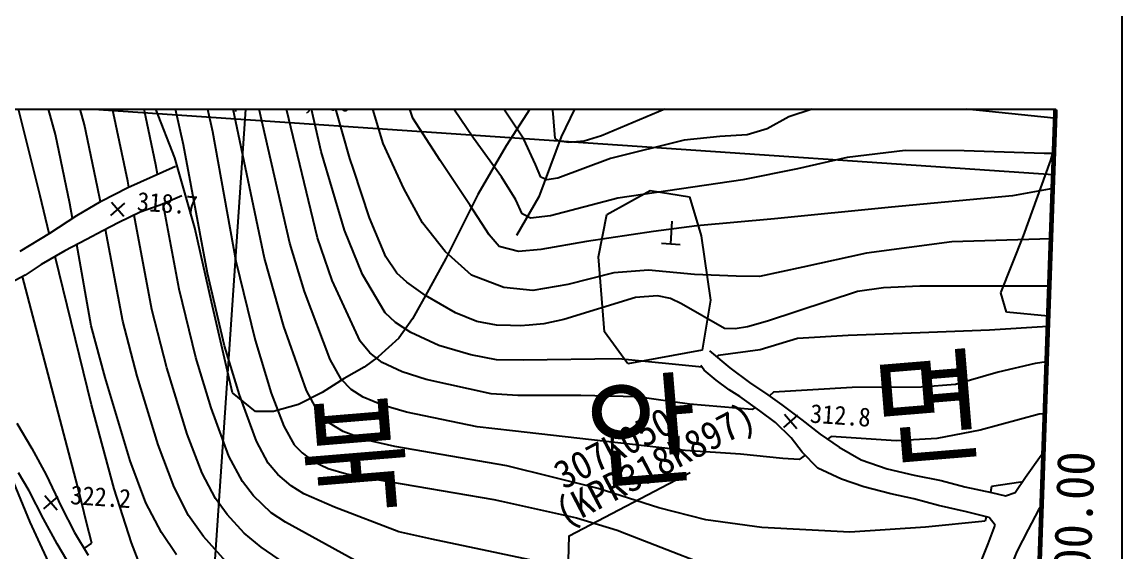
# Model space of a CAD drawing. Header units: millimetres. Extents: x 9574 to 10370, y 1103 to 1809.
# Drawn here: x 10252.7 to 10369.9, y 1503.9 to 1560.4 of the extents above; entities that cross this region are included whole.
import ezdxf
from ezdxf.enums import TextEntityAlignment as Align
from ezdxf.xclip import XClip

# ---------------------------------------------------------------- set-up
doc = ezdxf.new("R2010")
doc.units = ezdxf.units.MM
doc.header["$LTSCALE"] = 10
doc.header["$MEASUREMENT"] = 0
doc.header["$XCLIPFRAME"] = 2
doc.linetypes.add('A-CENTR01', pattern=[2, 1.25, -0.25, 0.25, -0.25])
doc.layers.add('TN-MACL', color=6, linetype='A-CENTR01')
doc.layers.add('TZ-BASE', color=253, linetype='Continuous')
doc.layers.add('TX-PAPR', color=2, linetype='Continuous', plot=False)
doc.styles.add('HANA', font='GulimChe.ttf')
doc.styles.get("Standard").update_dxf_attribs({"font": 'GulimChe.ttf'})

# ---------------------------------------------------------------- blocks, each defined once
blk = doc.blocks.new('JD-DHGFJ67SF3CG')
at = {"layer": 'TZ-BASE'}
for p, q in [((598.47, -185.6), (623.77, 185.35)), ((602.14, 74.53, 318), (591.75, 113.14, 318)), ((594.3, 65.77, 321), (583.02, 111.41, 321)), ((77.04, 110.67), (702.24, 68.03)), ((599.04, 73.31, 319), (589.59, 108.7, 319)), ((595.95, 72.27, 320), (586.62, 107.01, 320)), ((624.26, 70.48, 311), (619.81, 90.07, 311)), ((623.85, 61.28, 312), (617.33, 88.55, 312)), ((634.03, 74.04, 308), (631.12, 82.31, 308)), ((610.83, 81.27, 315), (612.66, 72.62, 315)), ((620.9, 60.72, 313), (616.19, 81.5, 313)), ((630.87, 71.31, 309), (627.9, 81.27, 309)), ((609.57, 71.2, 316), (607.84, 79.02, 316)), ((652.58, 77.75, 307.9), (649.82, 72.03, 307.9)), ((608.65, 69.8, 315.77), (606.13, 76.32, 315.77)), ((618.21, 59.11, 314), (614.51, 76.75, 314)), ((640.49, 71.9, 307), (637.2, 76.77, 307)), ((647.84, 77.1, 315.77), (643.95, 71.09, 315.77)), ((606.64, 69.07, 317), (605.22, 75.83, 317)), ((627.32, 69.72, 310), (625.63, 75.68, 310)), ((645.83, 71.79, 306), (643.23, 75.75, 306)), ((648.98, 74.52, 305), (648.78, 75.72, 305)), ((661.63, 75.32, 305), (654.13, 72.16, 305)), ((677.67, 75.36, 306), (674.06, 74.17, 306)), ((702.29, 74.01, 306), (690.58, 75.26, 306)), ((603.65, 67.31, 318), (602.14, 74.53, 318)), ((636.93, 69.53, 308), (634.03, 74.04, 308)), ((649.18, 71.85, 305), (648.98, 74.52, 305)), ((674.06, 74.17, 306), (671.75, 72.89, 306)), ((702.45, 74.03, 306), (702.29, 74.01, 306)), ((600.43, 66.69, 319), (599.04, 73.31, 319)), ((671.75, 72.89, 306), (669.62, 72.26, 306)), ((597.47, 64.93, 320), (595.95, 72.27, 320)), ((612.66, 72.62, 315), (615.17, 58.81, 315)), ((643.47, 67.78, 307), (640.49, 71.9, 307)), ((647.08, 69.1, 306), (645.83, 71.79, 306)), ((649.82, 72.03, 307.9), (647.44, 65.64, 307.9)), ((649.62, 71.57, 305), (649.18, 71.85, 305)), ((650.64, 71.43, 305), (649.62, 71.57, 305)), ((652.26, 71.59, 305), (650.64, 71.43, 305)), ((654.13, 72.16, 305), (652.26, 71.59, 305)), ((662.93, 71.67, 306), (655.09, 69.72, 306)), ((666.74, 72.06, 306), (662.93, 71.67, 306)), ((669.62, 72.26, 306), (666.74, 72.06, 306)), ((612.14, 57.51, 316), (609.57, 71.2, 316)), ((626.74, 62.09, 311), (624.26, 70.48, 311)), ((633.07, 66.53, 309), (630.87, 71.31, 309)), ((643.95, 71.09, 315.77), (640.93, 65.9, 315.77)), ((686.48, 70.59, 307), (680.29, 69.83, 307)), ((692.74, 70.55, 307), (686.48, 70.59, 307)), ((701.27, 70.26, 307), (692.74, 70.55, 307)), ((701.97, 69.57, 305.7), (702.34, 70.87, 305.7)), ((610.78, 62.33, 315.77), (608.65, 69.8, 315.77)), ((627.7, 68.58, 310), (627.32, 69.72, 310)), ((640.13, 64.74, 308), (636.93, 69.53, 308)), ((655.09, 69.72, 306), (649.46, 67.63, 306)), ((680.29, 69.83, 307), (674.99, 68.63, 307)), ((699.07, 61.5, 305.7), (701.97, 69.57, 305.7)), ((702.32, 70.26, 307), (701.27, 70.26, 307)), ((603.64, 66.64, 316.35), (608.74, 68.93, 316.35)), ((606.83, 68.07, 317), (606.64, 69.07, 317)), ((629.41, 63.41, 310), (627.7, 68.58, 310)), ((647.65, 67.75, 306), (647.08, 69.1, 306)), ((674.99, 68.63, 307), (669.16, 67.46, 307)), ((603.76, 66.69, 318), (603.65, 67.31, 318)), ((645, 65.32, 307), (643.47, 67.78, 307)), ((648.28, 67.45, 306), (647.65, 67.75, 306)), ((649.46, 67.63, 306), (648.28, 67.45, 306)), ((669.16, 67.46, 307), (655.85, 65.5, 307)), ((595.29, 61.74, 321), (594.3, 65.77, 321)), ((600.73, 65.13, 319), (600.43, 66.69, 319)), ((600.83, 65.19, 316.35), (603.64, 66.64, 316.35)), ((609.42, 65.77, 311.13), (607.11, 64.77, 311.13)), ((635.04, 62.87, 309), (633.07, 66.53, 309)), ((640.93, 65.9, 315.77), (639.07, 62.13, 315.77)), ((647.44, 65.64, 307.9), (645.05, 61.52, 307.9)), ((654.68, 63.77, 308.18), (659.31, 66.32, 308.18)), ((659.31, 66.32, 308.18), (663.5, 65.65, 308.18)), ((663.5, 65.65, 308.18), (664.72, 61.49, 308.18)), ((697.9, 65.76, 308), (685.02, 64.55, 308)), ((702.19, 66.53, 308), (697.9, 65.76, 308)), ((597.75, 63.35, 320), (597.47, 64.93, 320)), ((598.23, 63.66, 316.35), (600.83, 65.19, 316.35)), ((601.83, 63.67, 318.73), (603.34, 64.99, 318.73)), ((601.93, 65.08, 318.73), (603.24, 63.58, 318.73)), ((607.11, 64.77, 311.13), (604.97, 64, 311.13)), ((609.12, 55.82, 317), (607.42, 64.91, 317)), ((642.14, 61.6, 308), (640.13, 64.74, 308)), ((645.68, 63.84, 307), (645, 65.32, 307)), ((655.85, 65.5, 307), (648.67, 63.64, 307)), ((685.02, 64.55, 308), (672.54, 63.31, 308)), ((595.35, 61.77, 316.35), (598.23, 63.66, 316.35)), ((604.97, 64, 311.13), (602.69, 62.93, 311.13)), ((606.22, 53.65, 318), (604.33, 63.7, 318)), ((631.13, 59.25, 310), (629.41, 63.41, 310)), ((646.57, 63.39, 307), (645.68, 63.84, 307)), ((648.67, 63.64, 307), (646.57, 63.39, 307)), ((653.81, 59.27, 308.18), (654.68, 63.77, 308.18)), ((672.54, 63.31, 308), (664.26, 62.57, 308)), ((602.69, 62.93, 311.13), (600.99, 62.02, 311.13)), ((603.12, 52.4, 319), (601.28, 62.18, 319)), ((612.57, 54.48, 315.77), (610.78, 62.33, 315.77)), ((637.45, 59.83, 309), (635.04, 62.87, 309)), ((639.07, 62.13, 315.77), (637.52, 59.08, 315.77)), ((664.26, 62.57, 308), (659.65, 61.97, 308)), ((661.5, 60.64, 309.9), (661.66, 63.04, 309.9)), ((592.2, 59.87, 316.35), (595.35, 61.77, 316.35)), ((599.27, 61.12, 311.13), (596.93, 59.9, 311.13)), ((600.99, 62.02, 311.13), (599.27, 61.12, 311.13)), ((625.42, 56.75, 312), (623.85, 61.28, 312)), ((628.65, 57.39, 311), (626.74, 62.09, 311)), ((643.23, 60.35, 308), (642.14, 61.6, 308)), ((659.65, 61.97, 308), (652.53, 60.89, 308)), ((664.72, 61.49, 308.18), (665.72, 54.66, 308.18)), ((702, 61.16, 309), (691.43, 60.85, 309)), ((696.66, 55.44, 305.7), (699.07, 61.5, 305.7)), ((596.93, 59.9, 311.13), (594.41, 58.44, 311.13)), ((599.76, 51.91, 320), (598.24, 60.58, 320)), ((622.48, 55.57, 313), (620.9, 60.72, 313)), ((640.27, 57.29, 309), (637.45, 59.83, 309)), ((645.28, 59.82, 308), (643.23, 60.35, 308)), ((647.64, 60.05, 308), (645.28, 59.82, 308)), ((652.53, 60.89, 308), (647.64, 60.05, 308)), ((660.5, 60.71, 309.9), (662.5, 60.57, 309.9)), ((691.43, 60.85, 309), (682.34, 59.64, 309)), ((599.79, 43.49, 321), (595.9, 59.3, 321)), ((615.17, 58.81, 315), (617.21, 50.38, 315)), ((620.27, 51.84, 314), (618.21, 59.11, 314)), ((632.31, 57.51, 310), (631.13, 59.25, 310)), ((637.52, 59.08, 315.77), (635.71, 55.78, 315.77)), ((654.43, 51.27, 308.18), (653.81, 59.27, 308.18)), ((682.34, 59.64, 309), (675.58, 58.15, 309)), ((594.41, 58.44, 311.13), (592.72, 57.31, 311.13)), ((613.97, 49.79, 316), (612.14, 57.51, 316)), ((633.39, 56.57, 310), (632.31, 57.51, 310)), ((655.44, 57.56, 309), (650.52, 56.33, 309)), ((659.11, 57.84, 309), (655.44, 57.56, 309)), ((664.04, 57.37, 309), (659.11, 57.84, 309)), ((675.58, 58.15, 309), (670.94, 57.16, 309)), ((592.72, 57.31, 311.13), (590.73, 56.26, 311.13)), ((598.46, 34.2, 322), (592.43, 57.16, 322)), ((628.4, 50.27, 312), (625.42, 56.75, 312)), ((631.08, 53.29, 311), (628.65, 57.39, 311)), ((635.38, 55.16, 310), (633.39, 56.57, 310)), ((643.71, 56.01, 309), (640.27, 57.29, 309)), ((650.52, 56.33, 309), (646.82, 55.67, 309)), ((668.46, 57.2, 309), (664.04, 57.37, 309)), ((670.94, 57.16, 309), (668.46, 57.2, 309)), ((610.91, 48.53, 317), (609.12, 55.82, 317)), ((625.2, 48.32, 313), (622.48, 55.57, 313)), ((635.71, 55.78, 315.77), (634, 52.67, 315.77)), ((638.55, 53.29, 310), (635.38, 55.16, 310)), ((646.82, 55.67, 309), (643.71, 56.01, 309)), ((660.08, 55.1, 310), (657.73, 54.94, 310)), ((661.48, 54.82, 310), (660.08, 55.1, 310)), ((681.4, 55.57, 310), (671.79, 52.41, 310)), ((684.17, 55.97, 310), (681.4, 55.57, 310)), ((688.02, 56.13, 310), (684.17, 55.97, 310)), ((701.82, 56.13, 310), (688.02, 56.13, 310)), ((697.28, 53.37, 305.7), (696.66, 55.44, 305.7)), ((614.8, 44.78, 315.77), (612.57, 54.48, 315.77)), ((657.73, 54.94, 310), (650.1, 52.6, 310)), ((662.65, 54.24, 310), (661.48, 54.82, 310)), ((667.23, 51.64, 310), (662.65, 54.24, 310)), ((665.72, 54.66, 308.18), (664.84, 49.33, 308.18)), ((607.81, 47.43, 318), (606.22, 53.65, 318)), ((632.16, 52.27, 311), (631.08, 53.29, 311)), ((640.84, 52.37, 310), (638.55, 53.29, 310)), ((701.71, 52.93, 305.7), (697.28, 53.37, 305.7)), ((601.24, 46.42, 320), (599.76, 51.91, 320)), ((604.64, 46.54, 319), (603.12, 52.4, 319)), ((622.68, 45.02, 314), (620.27, 51.84, 314)), ((633.81, 51.19, 311), (632.16, 52.27, 311)), ((634, 52.67, 315.77), (632.52, 50.59, 315.77)), ((642.93, 51.99, 310), (640.84, 52.37, 310)), ((644.43, 51.95, 310), (642.93, 51.99, 310)), ((645.44, 51.92, 310), (644.43, 51.95, 310)), ((646.4, 52, 310), (645.44, 51.92, 310)), ((647.96, 52.13, 310), (646.4, 52, 310)), ((650.1, 52.6, 310), (647.96, 52.13, 310)), ((668.37, 51.58, 310), (667.23, 51.64, 310)), ((669.68, 51.8, 310), (668.37, 51.58, 310)), ((671.79, 52.41, 310), (669.68, 51.8, 310)), ((701.65, 51.85, 311), (695.45, 51.46, 311)), ((701.67, 51.85, 311), (701.65, 51.85, 311)), ((632.52, 50.59, 315.77), (630.34, 48.61, 315.77)), ((636.78, 49.83, 311), (633.81, 51.19, 311)), ((656.92, 47.85, 308.18), (654.43, 51.27, 308.18)), ((674.99, 50.58, 311), (671.02, 49.37, 311)), ((680.38, 50.88, 311), (674.99, 50.58, 311)), ((688.05, 51.16, 311), (680.38, 50.88, 311)), ((695.45, 51.46, 311), (688.05, 51.16, 311)), ((615.56, 44.55, 316), (613.97, 49.79, 316)), ((617.21, 50.38, 315), (618.93, 44.75, 315)), ((629.43, 49.05, 312), (628.4, 50.27, 312)), ((640.18, 48.83, 311), (636.78, 49.83, 311)), ((664.84, 49.33, 308.18), (656.92, 47.85, 308.18)), ((665.62, 49.24, 307.02), (667.79, 47.44, 307.02)), ((671.02, 49.37, 311), (666.55, 48.74, 311)), ((612.55, 43.17, 317), (610.91, 48.53, 317)), ((626.38, 46.25, 313), (625.2, 48.32, 313)), ((630.34, 48.61, 315.77), (628.84, 47.52, 315.77)), ((630.75, 48.02, 312), (629.43, 49.05, 312)), ((642.94, 48.31, 311), (640.18, 48.83, 311)), ((645.81, 48.25, 311), (642.94, 48.31, 311)), ((655.92, 48.39, 311), (645.81, 48.25, 311)), ((664.84, 47.51, 311), (655.92, 48.39, 311)), ((666.55, 48.74, 311), (666.38, 48.62, 311)), ((701.54, 48.07, 312), (700.31, 47.91, 312)), ((609.99, 40.37, 318), (607.81, 47.43, 318)), ((628.84, 47.52, 315.77), (626.7, 46.29, 315.77)), ((632.87, 47.03, 312), (630.75, 48.02, 312)), ((635.45, 46.19, 312), (632.87, 47.03, 312)), ((665.06, 47.2, 311.13), (664.71, 47.7, 311.13)), ((666.35, 46.13, 311.13), (665.06, 47.2, 311.13)), ((667.79, 47.44, 307.02), (669.9, 45.88, 307.02)), ((696.36, 46.97, 312), (691.84, 45.67, 312)), ((700.31, 47.91, 312), (696.36, 46.97, 312)), ((603.92, 37.54, 320), (601.24, 46.42, 320)), ((606.87, 39.25, 319), (604.64, 46.54, 319)), ((626.7, 46.29, 315.77), (624.37, 44.83, 315.77)), ((627.46, 45.13, 313), (626.38, 46.25, 313)), ((642.36, 44.66, 312), (635.45, 46.19, 312)), ((667.72, 45.11, 311.13), (666.35, 46.13, 311.13)), ((669.9, 45.88, 307.02), (671.85, 44.58, 307.02)), ((617.25, 42.79, 315.77), (614.8, 44.78, 315.77)), ((617.37, 39.63, 316), (615.56, 44.55, 316)), ((618.93, 44.75, 315), (620.29, 41.23, 315)), ((624.37, 44.83, 315.77), (621.83, 43.53, 315.77)), ((623.85, 42.86, 314), (622.68, 45.02, 314)), ((628.73, 44.3, 313), (627.46, 45.13, 313)), ((645.22, 44.49, 312), (642.36, 44.66, 312)), ((668.86, 44.38, 311.13), (667.72, 45.11, 311.13)), ((671.85, 44.58, 307.02), (673.32, 43.49, 307.02)), ((672.45, 44.85, 312), (672, 44.47, 312)), ((680.81, 45.35, 312), (672.45, 44.85, 312)), ((688.19, 45.38, 312), (680.81, 45.35, 312)), ((691.84, 45.67, 312), (688.19, 45.38, 312)), ((602.21, 34.54, 321), (599.79, 43.49, 321)), ((621.83, 43.53, 315.77), (619.18, 42.79, 315.77)), ((630.79, 43.45, 313), (628.73, 44.3, 313)), ((633.36, 42.73, 313), (630.79, 43.45, 313)), ((651.9, 44.5, 312), (645.22, 44.49, 312)), ((657.93, 44.36, 312), (651.9, 44.5, 312)), ((663.51, 43.58, 312), (657.93, 44.36, 312)), ((670.18, 42.99, 312), (663.51, 43.58, 312)), ((670.98, 42.87, 311.13), (668.86, 44.38, 311.13)), ((673.32, 43.49, 307.02), (675.45, 41.89, 307.02)), ((614.41, 38.05, 317), (612.55, 43.17, 317)), ((619.18, 42.79, 315.77), (617.25, 42.79, 315.77)), ((624.98, 41.67, 314), (623.85, 42.86, 314)), ((640.87, 41.17, 313), (633.36, 42.73, 313)), ((670.48, 43.23, 312), (670.18, 42.99, 312)), ((672.65, 41.62, 311.13), (670.98, 42.87, 311.13)), ((673.53, 41.09, 312.83), (675.04, 42.4, 312.83)), ((673.63, 42.5, 312.83), (674.94, 40.99, 312.83)), ((700.75, 42.51, 313), (694.46, 40.8, 313)), ((701.35, 42.56, 313), (700.75, 42.51, 313)), ((591.84, 41.56, 311.13), (593.42, 38.86, 311.13)), ((620.29, 41.23, 315), (621.37, 39.24, 315)), ((626.6, 40.65, 314), (624.98, 41.67, 314)), ((644.63, 40.74, 313), (640.87, 41.17, 313)), ((674.33, 40, 311.13), (672.65, 41.62, 311.13)), ((675.45, 41.89, 307.02), (677.4, 40.36, 307.02)), ((611.56, 36.24, 318), (609.99, 40.37, 318)), ((628.96, 39.79, 314), (626.6, 40.65, 314)), ((663.04, 38.65, 313), (644.63, 40.74, 313)), ((675.5, 38.45, 311.13), (674.33, 40, 311.13)), ((677.4, 40.36, 307.02), (679.45, 39, 307.02)), ((678.57, 40.14, 313), (678.18, 39.85, 313)), ((685.52, 39.66, 313), (678.57, 40.14, 313)), ((689.83, 39.9, 313), (685.52, 39.66, 313)), ((694.46, 40.8, 313), (689.83, 39.9, 313)), ((593.24, 31, 323), (589.9, 39.02, 323)), ((593.42, 38.86, 311.13), (594.96, 36.05, 311.13)), ((608.58, 34.72, 319), (606.87, 39.25, 319)), ((618.6, 37.3, 316), (617.37, 39.63, 316)), ((621.37, 39.24, 315), (622.22, 38.38, 315)), ((632.1, 39.08, 314), (628.96, 39.79, 314)), ((644.04, 36.99, 314), (632.1, 39.08, 314)), ((679.45, 39, 307.02), (681.78, 37.65, 307.02)), ((605.59, 33.08, 320), (603.92, 37.54, 320)), ((615.86, 35.32, 317), (614.41, 38.05, 317)), ((622.22, 38.38, 315), (623.45, 37.47, 315)), ((668.92, 38.24, 313), (663.04, 38.65, 313)), ((673.45, 37.8, 313), (668.92, 38.24, 313)), ((675.19, 37.68, 313), (673.45, 37.8, 313)), ((675.81, 38.14, 313), (675.19, 37.68, 313)), ((677.18, 36.76, 311.13), (675.5, 38.45, 311.13)), ((681.78, 37.65, 307.02), (684.54, 36.67, 307.02)), ((699.29, 35.79, 307.02), (700.95, 38.14, 307.02)), ((700.95, 38.14, 307.02), (701.2, 38.43, 307.02)), ((619.64, 36.1, 316), (618.6, 37.3, 316)), ((623.45, 37.47, 315), (624.99, 36.71, 315)), ((624.99, 36.71, 315), (626.95, 36.17, 315)), ((653.77, 34.58, 314), (644.04, 36.99, 314)), ((679.7, 35.57, 311.13), (677.18, 36.76, 311.13)), ((684.54, 36.67, 307.02), (687.44, 36, 307.02)), ((593.13, 34.33, 327.04), (592.02, 36.25, 327.04)), ((594.96, 36.05, 311.13), (596.59, 32.62, 311.13)), ((612.99, 33.53, 318), (611.56, 36.24, 318)), ((617.06, 33.82, 317), (615.86, 35.32, 317)), ((621.05, 34.86, 316), (619.64, 36.1, 316)), ((626.95, 36.17, 315), (630.19, 35.55, 315)), ((630.19, 35.55, 315), (642.63, 33.42, 315)), ((682.08, 34.76, 311.13), (679.7, 35.57, 311.13)), ((687.44, 36, 307.02), (690.31, 35.43, 307.02)), ((690.31, 35.43, 307.02), (692.82, 34.78, 307.02)), ((698.78, 35.27, 314), (695.66, 34.81, 314)), ((698.18, 34.18, 307.02), (699.29, 35.79, 307.02)), ((698.9, 35.22, 314), (698.78, 35.27, 314)), ((594.67, 31.38, 327.04), (593.13, 34.33, 327.04)), ((599.25, 30.97, 322), (598.46, 34.2, 322)), ((604.06, 28.79, 321), (602.21, 34.54, 321)), ((610.12, 31.73, 319), (608.58, 34.72, 319)), ((622.42, 34.04, 316), (621.05, 34.86, 316)), ((625.69, 32.6, 316), (622.42, 34.04, 316)), ((660.21, 32.53, 314), (653.77, 34.58, 314)), ((684.93, 34.04, 311.13), (682.08, 34.76, 311.13)), ((687.4, 33.5, 311.13), (684.93, 34.04, 311.13)), ((692.82, 34.78, 307.02), (695.67, 34.18, 307.02)), ((695.66, 34.81, 314), (695.55, 34.21, 314)), ((695.67, 34.18, 307.02), (697.15, 33.82, 307.02)), ((697.15, 33.82, 307.02), (698.18, 34.18, 307.02)), ((594.72, 32.42, 322.24), (596.23, 33.74, 322.24)), ((594.81, 33.83, 322.24), (596.13, 32.33, 322.24)), ((607.25, 29.91, 320), (605.59, 33.08, 320)), ((614.23, 31.83, 318), (612.99, 33.53, 318)), ((618.93, 32, 317), (617.06, 33.82, 317)), ((642.63, 33.42, 315), (643.46, 33.24, 315)), ((643.46, 33.24, 315), (651.44, 31.48, 315)), ((690.03, 32.79, 311.13), (687.4, 33.5, 311.13)), ((701.01, 32.82, 346.53), (700.67, 32.32, 346.53)), ((596.59, 32.62, 311.13), (597.98, 29.9, 311.13)), ((611.7, 29.49, 319), (610.12, 31.73, 319)), ((616.06, 29.83, 318), (614.23, 31.83, 318)), ((620.45, 31.01, 317), (618.93, 32, 317)), ((632.51, 29.99, 316), (625.69, 32.6, 316)), ((665.22, 31.25, 314), (660.21, 32.53, 314)), ((693.01, 32.1, 311.13), (690.03, 32.79, 311.13)), ((695.41, 31.52, 311.13), (693.01, 32.1, 311.13)), ((700.67, 32.32, 346.53), (699.56, 30.24, 346.53)), ((598.31, 20.13, 323), (593.24, 31, 323)), ((596.14, 28.71, 327.04), (594.67, 31.38, 327.04)), ((599.83, 28.78, 322), (599.25, 30.97, 322)), ((630.72, 25.35, 317), (620.45, 31.01, 317)), ((651.44, 31.48, 315), (655.8, 30.15, 315)), ((671.2, 30.44, 314), (665.22, 31.25, 314)), ((695, 31.1, 314), (688.65, 30.46, 314)), ((695.09, 31.59, 314), (695, 31.1, 314)), ((695.3, 28.69, 311.13), (696.06, 30.7, 311.13)), ((696.06, 30.7, 311.13), (695.41, 31.52, 311.13)), ((597.98, 29.9, 311.13), (599.43, 27.48, 311.13)), ((608.83, 27.54, 320), (607.25, 29.91, 320)), ((614.12, 26.77, 319), (611.7, 29.49, 319)), ((617.85, 28.34, 318), (616.06, 29.83, 318)), ((636.06, 29.18, 316), (632.51, 29.99, 316)), ((655.8, 30.15, 315), (656.78, 29.77, 315)), ((656.78, 29.77, 315), (669.04, 25.02, 315)), ((680.56, 29.94, 314), (671.2, 30.44, 314)), ((688.65, 30.46, 314), (680.56, 29.94, 314)), ((699.56, 30.24, 346.53), (698.37, 27.87, 346.53)), ((597.63, 26.17, 327.04), (596.14, 28.71, 327.04)), ((599, 28.2, 322), (599.83, 28.78, 322)), ((605.92, 23.99, 321), (604.06, 28.79, 321)), ((622.71, 25.02, 318), (617.85, 28.34, 318)), ((650.54, 26.15, 316), (636.06, 29.18, 316)), ((694.32, 26.23, 311.13), (695.3, 28.69, 311.13)), ((698.37, 27.87, 346.53), (697.41, 25.49, 346.53))]:
    blk.add_line(p, q, dxfattribs=at)
at = {"layer": 'TZ-BASE', "style": 'HANA'}
for s, height, rotation, p in [('197,700', 2, 86.0983, (615.22, 74.53)), ('262,000', 2, 356.0983, (618.4, 75.31)), ('318.7', 2, 356.0983, (604.58, 64.19, 318.73)), ('북   안   면', 9.6, 4.705, (622.26, 32.87)), ('312.8', 2, 356.0983, (676.28, 41.61, 312.83)), ('322.2', 2, 356.0983, (597.47, 32.94, 322.24))]:
    blk.add_text(s, height=height, rotation=rotation, dxfattribs=at).set_placement(p)

msp = doc.modelspace()

# ---------------------------------------------------------------- linework, layer by layer
at = {"layer": 'TN-MACL', "const_width": 0.5}
msp.add_lwpolyline([(10362.8, 1551.1), (10357.55, 1401.19)], dxfattribs=at)
at = {"layer": 'TX-PAPR'}
msp.add_lwpolyline([(9573.89, 1103.05), (10369.89, 1103.05), (10369.89, 1619.05), (9573.89, 1619.05)], close=True, dxfattribs=at)
at = {"layer": 'TX-PAPR', "flags": 128}
msp.add_lwpolyline([(10357.55, 1401.15), (9662.94, 1401.15), (9657.69, 1551.15), (10362.8, 1551.15), (10357.55, 1401.15)], dxfattribs=at)
at = {"layer": 'TZ-BASE', "flags": 128}
msp.add_lwpolyline([(10310.56, 1490.02), (10311.01, 1505.71), (10323.87, 1512.43)], dxfattribs=at)

# ---------------------------------------------------------------- block references
at = {"layer": 'TZ-BASE'}
ref = msp.add_blockref('JD-DHGFJ67SF3CG', (9660.32, 1476.15), dxfattribs=at)
XClip(ref).set_block_clipping_path([(697.2310137717, -75.0000549746), (2.6260664882, -75.000000207), (-2.6260664881, 75.0000002071), (702.4831704018, 74.9999446113)])

# ---------------------------------------------------------------- texts
at = {"layer": 'TN-MACL'}
msp.add_text('MATCH LINE 서기(현)307㎞100.00', height=4, rotation=87.9946, dxfattribs=at).set_placement((10363.63, 1476.03), align=Align.MIDDLE_CENTER)
at = {"layer": 'TZ-BASE'}
for s, p in [('307K050', (10310.4, 1510.59)), ('(KPR318K897)', (10310.53, 1506.59))]:
    msp.add_text(s, height=3, rotation=27.5771, dxfattribs=at).set_placement(p)

doc.saveas('drawing.dxf')
